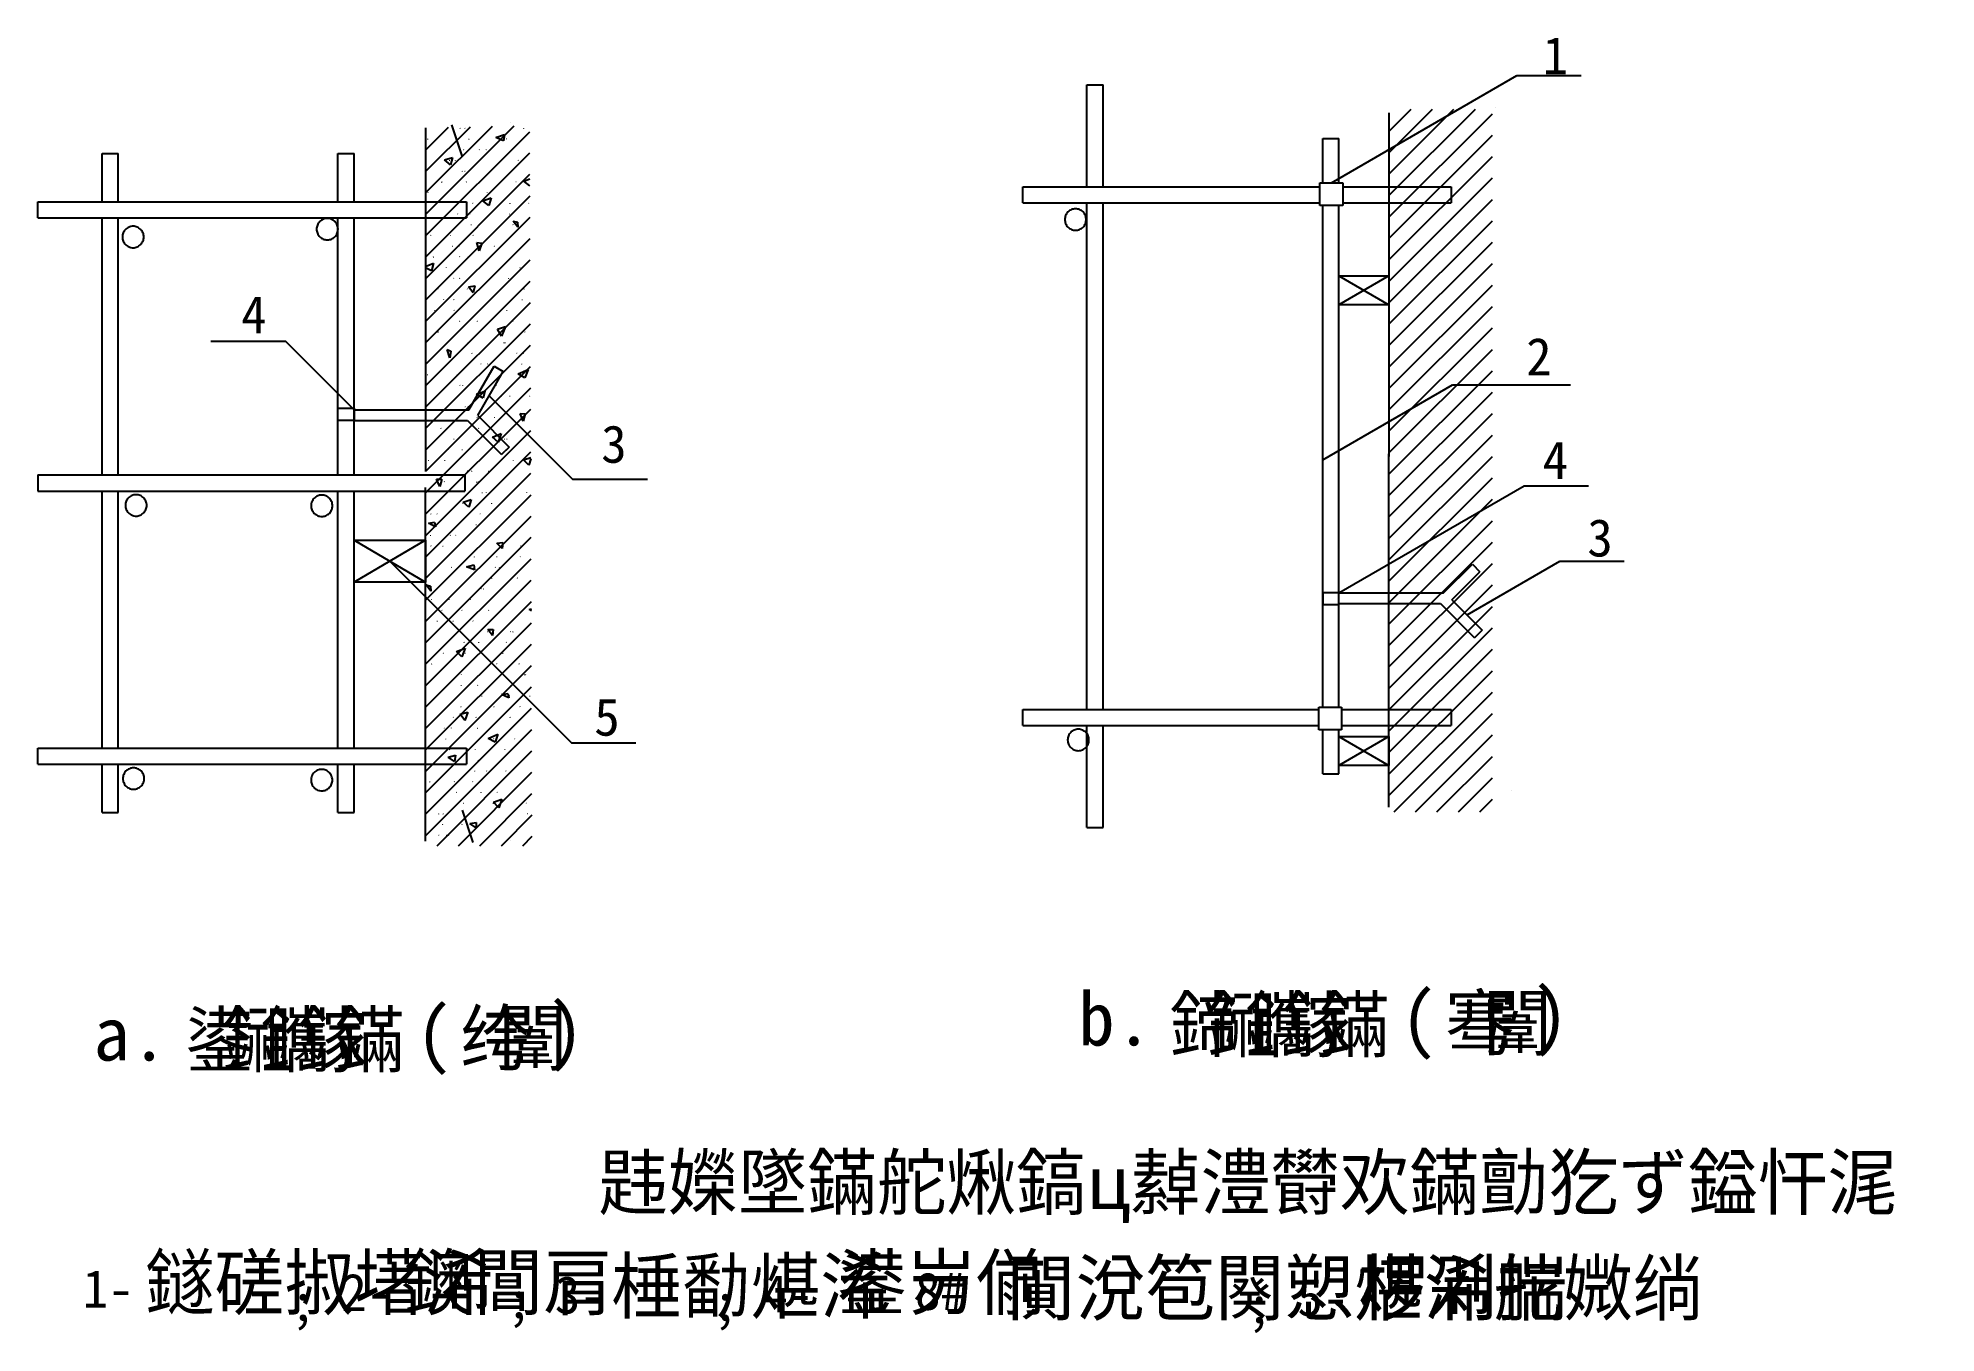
# Model space of a CAD drawing. Header units: metres. Extents: x 143 to 321, y 5 to 126.
import ezdxf

# ---------------------------------------------------------------- set-up
doc = ezdxf.new("R2010")
doc.units = ezdxf.units.M
for name, color, linetype in [('涓鏂', 2, 'Continuous'), ('濉鍏呭浘妗', 7, 'Continuous'), ('灏哄哥嚎鍙婃暟瀛', 94, 'Continuous'), ('鍓栧垏绱㈠紩缁嗙嚎', 253, 'Continuous'), ('鍥炬嗗栨哶_缁嗙嚎', 253, 'Continuous'), ('鎶樻柇绾', 253, 'Continuous')]:
    doc.layers.add(name, color=color, linetype=linetype)

msp = doc.modelspace()

# ---------------------------------------------------------------- linework, layer by layer
for p, q in [((264.1, 112.33), (281.42, 122.33)), ((281.42, 122.33), (287.42, 122.33)), ((166.52, 97.5), (159.52, 97.5)), ((172.88, 91.14), (166.52, 97.5)), ((185.49, 92.43), (193.27, 84.65)), ((263.29, 86.46), (275.42, 93.46)), ((275.42, 93.46), (286.42, 93.46)), ((193.27, 84.65), (200.27, 84.65)), ((264.79, 74.05), (282.11, 84.05)), ((282.11, 84.05), (288.11, 84.05)), ((172.88, 78.97), (179.56, 78.97)), ((172.88, 75.04), (172.88, 78.97)), ((179.56, 78.97), (172.88, 75.04)), ((172.88, 78.97), (179.56, 75.04)), ((179.56, 78.97), (179.56, 75.04)), ((176.22, 77.01), (193.19, 60.03)), ((276.77, 71.99), (285.43, 76.99)), ((285.43, 76.99), (291.43, 76.99)), ((179.56, 75.04), (172.88, 75.04)), ((193.19, 60.03), (199.19, 60.03))]:
    msp.add_line(p, q)
for points in [[(263.04, 112.33), (265.16, 112.33)], [(263.04, 110.21), (263.04, 112.33)], [(265.16, 112.33), (265.16, 110.21)], [(275.29, 111.96), (275.29, 110.46)], [(183.38, 110.55), (183.38, 109.05)], [(265.16, 110.21), (263.04, 110.21)], [(264.79, 103.63), (269.47, 103.63)], [(264.79, 100.93), (264.79, 103.63)], [(269.47, 103.63), (264.79, 100.93)], [(264.79, 103.63), (269.47, 100.93)], [(269.47, 103.63), (269.47, 100.93)], [(269.47, 100.93), (264.79, 100.93)], [(183.59, 91.14), (185.95, 95.22)], [(184.43, 90.59), (186.81, 94.72)], [(185.95, 95.22), (186.81, 94.72)], [(171.38, 91.3), (172.88, 91.3)], [(171.38, 90.14), (171.38, 91.3)], [(172.88, 91.3), (172.88, 90.14)], [(172.88, 91.14), (181.88, 91.14)], [(181.88, 91.14), (183.59, 91.14)], [(184.43, 90.59), (187.35, 87.66)], [(172.88, 90.14), (171.38, 90.14)], [(172.88, 90.14), (181.88, 90.14)], [(181.88, 90.14), (183.46, 90.14)], [(183.46, 90.14), (186.65, 86.96)], [(187.35, 87.66), (186.65, 86.96)], [(183.23, 85.05), (183.23, 83.55)], [(274.58, 74.05), (277.27, 76.73)], [(277.27, 76.73), (277.97, 76.02)], [(275.35, 73.4), (277.97, 76.02)], [(264.79, 74.05), (263.29, 74.05)], [(263.29, 74.05), (263.29, 72.95)], [(263.29, 72.95), (264.79, 72.95)], [(264.79, 74.05), (274.58, 74.05)], [(264.79, 72.95), (264.79, 74.05)], [(264.79, 73.05), (274.29, 73.05)], [(274.29, 73.05), (277.47, 69.86)], [(275.35, 73.4), (278.18, 70.57)], [(278.18, 70.57), (277.47, 69.86)], [(262.94, 63.38), (265.06, 63.38)], [(262.94, 61.26), (262.94, 63.38)], [(265.06, 63.38), (265.06, 61.26)], [(275.29, 63.15), (275.29, 61.65)], [(265.06, 61.26), (262.94, 61.26)], [(264.79, 60.63), (269.47, 60.63)], [(264.79, 57.93), (264.79, 60.63)], [(269.47, 60.63), (264.79, 57.93)], [(264.79, 60.63), (269.47, 57.93)], [(269.47, 60.63), (269.47, 57.93)], [(183.38, 59.55), (183.38, 58.05)], [(269.47, 57.93), (264.79, 57.93)]]:
    msp.add_lwpolyline(points)
at = {"layer": '濉鍏呭浘妗'}
for p, q in [((271.51, 119.16), (269.51, 117.16)), ((273.51, 119.16), (269.51, 115.16)), ((275.51, 119.16), (269.51, 113.16)), ((277.51, 119.16), (269.51, 111.16)), ((269.51, 109.16), (279.14, 118.78)), ((187.81, 117.62), (179.62, 109.44)), ((185.76, 117.58), (179.62, 111.44)), ((183.71, 117.53), (179.62, 113.44)), ((181.67, 117.48), (179.62, 115.44)), ((179.62, 107.44), (189.29, 117.1)), ((186.13, 116.55), (186.92, 116.83)), ((186.83, 116.24), (186.13, 116.55)), ((186.92, 116.83), (186.83, 116.24)), ((269.51, 107.16), (279.14, 116.78)), ((179.62, 105.44), (189.29, 115.11)), ((181.34, 114.46), (182.08, 114.7)), ((181.9, 114.02), (181.34, 114.46)), ((182.08, 114.7), (181.9, 114.02)), ((269.51, 105.16), (279.14, 114.78)), ((179.62, 103.44), (189.3, 113.12)), ((188.73, 112.48), (189.3, 112.7)), ((189.3, 112.04), (188.73, 112.48)), ((189.3, 112.06), (189.3, 112.04)), ((269.51, 103.16), (279.14, 112.78)), ((179.62, 101.44), (189.31, 111.12)), ((184.91, 110.65), (185.67, 110.91)), ((185.47, 110.22), (184.91, 110.65)), ((185.67, 110.91), (185.47, 110.22)), ((269.51, 101.16), (279.14, 110.78)), ((179.62, 99.44), (189.31, 109.13)), ((188.17, 108.19), (187.73, 108.75)), ((187.73, 108.75), (188.14, 108.66)), ((188.14, 108.66), (188.17, 108.19)), ((269.51, 99.16), (279.14, 108.78)), ((179.62, 97.44), (189.32, 107.14)), ((184.57, 105.97), (184.34, 106.74)), ((184.34, 106.74), (184.8, 106.7)), ((184.8, 106.7), (184.57, 105.97)), ((269.51, 97.16), (279.14, 106.78)), ((179.62, 95.44), (189.33, 105.14)), ((179.62, 104.54), (180.3, 104.81)), ((180.3, 104.81), (180.1, 104.12)), ((269.51, 95.16), (279.14, 104.78)), ((180.1, 104.12), (179.62, 104.37)), ((179.62, 93.44), (189.33, 103.15)), ((269.51, 93.16), (279.14, 102.78)), ((179.62, 91.44), (189.34, 101.15)), ((183.56, 102.63), (184.16, 102.72)), ((183.99, 102.06), (183.56, 102.63)), ((184.16, 102.72), (183.99, 102.06)), ((269.51, 91.16), (279.14, 100.78)), ((179.62, 89.44), (189.35, 99.16)), ((186.28, 98.66), (187.02, 98.91)), ((186.64, 98.02), (186.28, 98.66)), ((187.02, 98.91), (186.64, 98.02)), ((269.51, 89.16), (279.14, 98.78)), ((179.62, 87.44), (189.35, 97.17)), ((181.81, 96), (181.56, 96.76)), ((181.56, 96.76), (181.93, 96.62)), ((181.93, 96.62), (181.81, 96)), ((269.51, 87.16), (279.14, 96.78)), ((179.62, 85.44), (189.36, 95.17)), ((188.2, 94.48), (189.12, 94.9)), ((188.82, 94.11), (188.2, 94.48)), ((189.12, 94.9), (188.82, 94.11)), ((269.51, 85.16), (279.14, 94.78)), ((179.62, 83.44), (189.37, 93.18)), ((184.32, 92.6), (185.08, 92.86)), ((184.93, 92.21), (184.32, 92.6)), ((185.08, 92.86), (184.93, 92.21)), ((269.51, 83.16), (279.14, 92.78)), ((179.62, 81.44), (189.37, 91.19)), ((188.66, 90.06), (188.39, 90.79)), ((188.39, 90.79), (188.86, 90.76)), ((188.86, 90.76), (188.66, 90.06)), ((269.51, 81.16), (279.14, 90.78)), ((179.62, 79.44), (189.38, 89.19)), ((185.8, 88.59), (186.62, 88.92)), ((186.32, 88.11), (185.8, 88.59)), ((186.62, 88.92), (186.32, 88.11)), ((269.51, 79.16), (279.14, 88.78)), ((179.62, 77.44), (189.39, 87.2)), ((179.62, 75.44), (189.39, 85.21)), ((188.7, 86.48), (189.39, 86.69)), ((189.21, 85.98), (188.7, 86.48)), ((189.39, 86.55), (189.21, 85.98)), ((269.51, 77.16), (279.14, 86.78)), ((180.89, 83.96), (180.58, 84.65)), ((180.58, 84.65), (181.07, 84.65)), ((181.07, 84.65), (180.89, 83.96)), ((269.51, 75.16), (279.14, 84.78)), ((179.62, 73.44), (189.4, 83.21)), ((183.08, 82.52), (183.81, 82.75)), ((183.61, 82.05), (183.08, 82.52)), ((183.81, 82.75), (183.61, 82.05)), ((269.51, 73.16), (279.14, 82.78)), ((179.62, 71.44), (189.41, 81.22)), ((179.82, 80.56), (180.4, 80.64)), ((180.49, 80.22), (179.82, 80.56)), ((180.4, 80.64), (180.49, 80.22)), ((269.51, 71.16), (279.14, 80.78)), ((179.62, 69.44), (189.41, 79.23)), ((186.2, 78.67), (186.77, 78.75)), ((186.72, 78.2), (186.2, 78.67)), ((186.77, 78.75), (186.72, 78.2)), ((269.51, 69.16), (279.14, 78.78)), ((179.62, 67.44), (189.42, 77.23)), ((183.39, 76.49), (184.05, 76.65)), ((184.11, 76.2), (183.39, 76.49)), ((184.05, 76.65), (184.11, 76.2)), ((269.51, 67.16), (279.14, 76.78)), ((179.62, 65.44), (189.42, 75.24)), ((180.05, 74.21), (179.62, 74.79)), ((179.62, 74.79), (180.01, 74.67)), ((180.01, 74.67), (180.05, 74.21)), ((269.51, 65.16), (279.14, 74.78)), ((179.62, 63.44), (189.43, 73.25)), ((269.51, 63.16), (279.14, 72.78)), ((179.62, 61.44), (189.44, 71.25)), ((189.23, 72.48), (189.43, 72.54)), ((189.43, 72.36), (189.23, 72.48)), ((179.62, 59.44), (189.44, 69.26)), ((185.81, 70.05), (185.36, 70.61)), ((185.36, 70.61), (185.86, 70.61)), ((185.86, 70.61), (185.81, 70.05)), ((269.51, 61.16), (279.14, 70.78)), ((182.45, 68.58), (183.25, 68.88)), ((182.95, 68.08), (182.45, 68.58)), ((183.25, 68.88), (182.95, 68.08)), ((269.51, 59.16), (279.14, 68.78)), ((179.62, 57.44), (189.45, 67.27)), ((269.51, 57.16), (279.14, 66.78)), ((179.62, 55.44), (189.46, 65.27)), ((186.66, 64.57), (187.23, 64.65)), ((187.33, 64.25), (186.66, 64.57)), ((187.23, 64.65), (187.33, 64.25)), ((269.51, 55.16), (279.14, 64.78)), ((179.62, 53.44), (189.46, 63.28)), ((182.79, 62.71), (183.49, 62.9)), ((183.21, 62.12), (182.79, 62.71)), ((183.49, 62.9), (183.21, 62.12)), ((269.96, 53.6), (279.14, 62.78)), ((179.62, 51.44), (189.47, 61.29)), ((185.41, 60.46), (186.31, 60.85)), ((186.06, 60.1), (185.41, 60.46)), ((186.31, 60.85), (186.06, 60.1)), ((271.96, 53.6), (279.14, 60.78)), ((180.63, 50.44), (189.48, 59.29)), ((181.67, 58.71), (182.34, 58.88)), ((182.25, 58.29), (181.67, 58.71)), ((182.34, 58.88), (182.25, 58.29)), ((273.96, 53.6), (279.14, 58.78)), ((182.63, 50.44), (189.48, 57.3)), ((275.96, 53.6), (279.14, 56.78)), ((184.63, 50.44), (189.49, 55.3)), ((185.91, 54.51), (186.69, 54.79)), ((186.39, 53.99), (185.91, 54.51)), ((186.69, 54.79), (186.39, 53.99)), ((186.63, 50.44), (189.5, 53.31)), ((277.96, 53.6), (279.14, 54.78)), ((183.69, 52.53), (184.27, 52.61)), ((184.28, 52.12), (183.69, 52.53)), ((184.27, 52.61), (184.28, 52.12)), ((188.63, 50.44), (189.5, 51.32))]:
    msp.add_line(p, q, dxfattribs=at)
for points in [[(182.8, 117.47), (182.84, 117.41), (182.72, 117.41), (182.76, 117.36)], [(183.25, 117.47), (183.29, 117.4), (183.17, 117.42), (183.2, 117.36)], [(188.76, 117.46), (188.78, 117.37), (188.66, 117.43), (188.68, 117.35)], [(179.8, 116.45), (179.81, 116.36), (179.7, 116.44), (179.71, 116.35)], [(183.15, 115.46), (183.17, 115.39), (183.05, 115.43), (183.08, 115.35)], [(183.64, 116.45), (183.66, 116.37), (183.55, 116.44), (183.56, 116.35)], [(184.57, 115.48), (184.63, 115.44), (184.51, 115.4), (184.57, 115.36)], [(185.2, 115.49), (185.26, 115.45), (185.15, 115.4), (185.21, 115.36)], [(187.1, 116.49), (187.17, 116.46), (187.06, 116.4), (187.13, 116.37)], [(181.85, 114.45), (181.85, 114.35), (181.75, 114.44), (181.75, 114.35)], [(182.36, 114.46), (182.39, 114.39), (182.27, 114.42), (182.3, 114.35)], [(183.02, 113.46), (183.05, 113.39), (182.93, 113.43), (182.95, 113.35)], [(183.26, 113.46), (183.28, 113.38), (183.16, 113.43), (183.18, 113.35)], [(185.59, 113.48), (185.64, 113.43), (185.53, 113.41), (185.58, 113.36)], [(188.2, 114.48), (188.26, 114.43), (188.14, 114.41), (188.19, 114.36)], [(181.11, 112.45), (181.11, 112.35), (181.01, 112.44), (181.01, 112.35)], [(183.4, 112.46), (183.42, 112.38), (183.3, 112.43), (183.33, 112.35)], [(188, 112.48), (188.05, 112.44), (187.94, 112.4), (188, 112.36)], [(179.8, 111.47), (179.84, 111.41), (179.71, 111.42), (179.75, 111.36)], [(181.62, 111.48), (181.66, 111.42), (181.54, 111.41), (181.59, 111.36)], [(183.96, 110.49), (184.02, 110.45), (183.91, 110.4), (183.97, 110.36)], [(185.31, 111.48), (185.36, 111.43), (185.24, 111.41), (185.29, 111.36)], [(187.48, 110.45), (187.49, 110.35), (187.38, 110.44), (187.39, 110.35)], [(189.19, 110.48), (189.24, 110.44), (189.13, 110.4), (189.19, 110.36)], [(182.56, 109.48), (182.62, 109.44), (182.5, 109.4), (182.56, 109.36)], [(182.65, 108.47), (182.69, 108.42), (182.56, 108.41), (182.61, 108.36)], [(183.7, 109.49), (183.76, 109.45), (183.65, 109.4), (183.71, 109.36)], [(183.87, 108.45), (183.87, 108.35), (183.77, 108.44), (183.77, 108.35)], [(187.41, 109.48), (187.46, 109.44), (187.34, 109.4), (187.4, 109.36)], [(187.73, 108.47), (187.78, 108.42), (187.65, 108.41), (187.7, 108.36)], [(180.04, 107.49), (180.11, 107.45), (180, 107.4), (180.06, 107.37)], [(181.9, 107.48), (181.95, 107.43), (181.83, 107.41), (181.88, 107.36)], [(182.1, 106.46), (182.13, 106.39), (182.01, 106.43), (182.03, 106.35)], [(182.7, 106.49), (182.76, 106.46), (182.65, 106.4), (182.72, 106.37)], [(184.01, 107.48), (184.06, 107.43), (183.94, 107.41), (183.98, 107.36)], [(186, 106.47), (186.04, 106.4), (185.91, 106.42), (185.95, 106.35)], [(180.33, 105.45), (180.34, 105.35), (180.23, 105.44), (180.24, 105.35)], [(182.73, 105.49), (182.79, 105.45), (182.68, 105.4), (182.74, 105.36)], [(183.55, 105.45), (183.55, 105.35), (183.45, 105.44), (183.45, 105.35)], [(180.2, 104.49), (180.26, 104.45), (180.15, 104.4), (180.21, 104.36)], [(181.5, 104.47), (181.54, 104.42), (181.42, 104.41), (181.46, 104.36)], [(182.21, 103.47), (182.25, 103.42), (182.13, 103.41), (182.17, 103.36)], [(182.76, 103.46), (182.79, 103.39), (182.67, 103.43), (182.7, 103.35)], [(187.35, 103.46), (187.37, 103.38), (187.25, 103.43), (187.27, 103.35)], [(188.41, 104.45), (188.43, 104.36), (188.32, 104.44), (188.33, 104.35)], [(180.74, 102.48), (180.79, 102.43), (180.67, 102.41), (180.72, 102.36)], [(181.25, 101.48), (181.31, 101.44), (181.19, 101.4), (181.25, 101.36)], [(182.2, 101.49), (182.26, 101.45), (182.14, 101.4), (182.2, 101.36)], [(183.45, 102.49), (183.51, 102.45), (183.4, 102.4), (183.46, 102.36)], [(188.62, 101.46), (188.64, 101.38), (188.52, 101.43), (188.55, 101.35)], [(188.79, 102.46), (188.82, 102.39), (188.7, 102.43), (188.72, 102.35)], [(180.42, 100.47), (180.47, 100.41), (180.34, 100.41), (180.39, 100.36)], [(182.22, 100.49), (182.28, 100.45), (182.16, 100.4), (182.22, 100.36)], [(182.77, 99.46), (182.79, 99.38), (182.67, 99.43), (182.69, 99.35)], [(184.43, 99.45), (184.44, 99.35), (184.33, 99.44), (184.34, 99.35)], [(187.17, 100.46), (187.19, 100.38), (187.08, 100.43), (187.1, 100.35)], [(187.76, 99.45), (187.76, 99.35), (187.66, 99.44), (187.66, 99.35)], [(180.75, 98.47), (180.78, 98.4), (180.66, 98.42), (180.7, 98.36)], [(180.77, 98.45), (180.77, 98.35), (180.67, 98.44), (180.67, 98.34)], [(183.55, 97.46), (183.58, 97.39), (183.46, 97.43), (183.48, 97.35)], [(186.92, 97.45), (186.93, 97.35), (186.82, 97.44), (186.83, 97.35)], [(187.03, 97.45), (187.03, 97.35), (186.93, 97.44), (186.93, 97.35)], [(188.87, 98.45), (188.87, 98.36), (188.77, 98.44), (188.77, 98.35)], [(183.92, 96.46), (183.95, 96.4), (183.83, 96.42), (183.86, 96.35)], [(188.09, 96.48), (188.14, 96.43), (188.02, 96.41), (188.07, 96.36)], [(188.74, 96.47), (188.77, 96.4), (188.65, 96.42), (188.68, 96.35)], [(179.79, 94.45), (179.8, 94.36), (179.69, 94.44), (179.7, 94.35)], [(182.55, 94.45), (182.57, 94.37), (182.46, 94.44), (182.47, 94.35)], [(184.74, 95.47), (184.78, 95.41), (184.66, 95.42), (184.7, 95.36)], [(185.38, 95.47), (185.41, 95.4), (185.29, 95.42), (185.32, 95.36)], [(185.54, 94.46), (185.56, 94.39), (185.44, 94.43), (185.47, 94.35)], [(188.57, 95.46), (188.6, 95.38), (188.48, 95.43), (188.5, 95.35)], [(182.79, 93.47), (182.83, 93.42), (182.71, 93.41), (182.75, 93.36)], [(183.06, 93.47), (183.1, 93.4), (182.97, 93.42), (183.01, 93.36)], [(186.16, 93.48), (186.21, 93.42), (186.09, 93.41), (186.13, 93.36)], [(186.7, 92.45), (186.7, 92.35), (186.6, 92.44), (186.6, 92.35)], [(187.47, 92.45), (187.48, 92.36), (187.37, 92.44), (187.38, 92.35)], [(189.31, 92.46), (189.34, 92.39), (189.22, 92.43), (189.25, 92.35)], [(183.28, 91.48), (183.32, 91.42), (183.2, 91.41), (183.24, 91.36)], [(183.53, 91.48), (183.57, 91.43), (183.45, 91.41), (183.5, 91.36)], [(183.61, 91.47), (183.65, 91.42), (183.52, 91.41), (183.57, 91.36)], [(184.4, 90.46), (184.43, 90.4), (184.31, 90.42), (184.34, 90.35)], [(184.63, 90.49), (184.69, 90.45), (184.58, 90.4), (184.64, 90.36)], [(185.98, 90.48), (186.04, 90.44), (185.92, 90.4), (185.98, 90.36)], [(181.03, 89.46), (181.05, 89.38), (180.93, 89.43), (180.96, 89.35)], [(184.17, 89.47), (184.2, 89.4), (184.08, 89.42), (184.11, 89.36)], [(184.54, 89.46), (184.57, 89.39), (184.45, 89.42), (184.48, 89.35)], [(181.7, 87.47), (181.73, 87.4), (181.61, 87.42), (181.65, 87.36)], [(182.24, 88.46), (182.27, 88.39), (182.15, 88.42), (182.18, 88.35)], [(183.02, 87.44), (183.02, 87.35), (182.92, 87.44), (182.92, 87.34)], [(186.97, 88.45), (186.98, 88.37), (186.87, 88.43), (186.88, 88.35)], [(187.05, 87.48), (187.11, 87.44), (186.99, 87.4), (187.05, 87.36)], [(187.19, 88.46), (187.22, 88.38), (187.1, 88.43), (187.12, 88.35)], [(179.87, 86.46), (179.89, 86.38), (179.77, 86.43), (179.79, 86.35)], [(181.39, 86.45), (181.4, 86.36), (181.29, 86.44), (181.31, 86.35)], [(183.44, 85.49), (183.51, 85.46), (183.4, 85.4), (183.47, 85.37)], [(183.9, 85.45), (183.92, 85.37), (183.8, 85.44), (183.82, 85.35)], [(185.46, 85.46), (185.5, 85.39), (185.37, 85.42), (185.4, 85.35)], [(187.75, 86.47), (187.8, 86.42), (187.67, 86.41), (187.72, 86.36)], [(181.3, 84.49), (181.36, 84.45), (181.24, 84.4), (181.3, 84.36)], [(184.38, 84.44), (184.38, 84.34), (184.28, 84.44), (184.28, 84.34)], [(184.52, 84.45), (184.53, 84.35), (184.42, 84.44), (184.43, 84.35)], [(184.89, 83.44), (184.89, 83.34), (184.79, 83.44), (184.79, 83.34)], [(185.24, 83.47), (185.28, 83.42), (185.16, 83.41), (185.2, 83.36)], [(189.03, 83.47), (189.06, 83.41), (188.94, 83.42), (188.98, 83.36)], [(183.04, 82.48), (183.09, 82.42), (182.96, 82.41), (183.01, 82.36)], [(183.73, 82.45), (183.74, 82.36), (183.63, 82.44), (183.64, 82.35)], [(185.77, 82.45), (185.78, 82.35), (185.67, 82.44), (185.68, 82.35)], [(180.08, 80.45), (180.09, 80.36), (179.98, 80.44), (179.99, 80.35)], [(180.08, 81.46), (180.11, 81.39), (179.99, 81.43), (180.02, 81.35)], [(180.31, 80.45), (180.33, 80.37), (180.21, 80.43), (180.23, 80.35)], [(180.65, 81.47), (180.69, 81.42), (180.57, 81.41), (180.61, 81.36)], [(184.32, 80.45), (184.33, 80.35), (184.22, 80.44), (184.23, 80.35)], [(184.65, 81.48), (184.7, 81.44), (184.58, 81.41), (184.64, 81.36)], [(180.07, 79.45), (180.07, 79.35), (179.97, 79.44), (179.97, 79.35)], [(180.06, 78.49), (180.12, 78.45), (180.01, 78.4), (180.07, 78.36)], [(181.21, 78.45), (181.23, 78.37), (181.11, 78.43), (181.13, 78.35)], [(181.87, 79.48), (181.93, 79.43), (181.81, 79.41), (181.86, 79.36)], [(182.39, 79.48), (182.44, 79.43), (182.32, 79.41), (182.37, 79.36)], [(188.45, 78.48), (188.5, 78.44), (188.39, 78.4), (188.44, 78.36)], [(181.97, 76.49), (182.03, 76.46), (181.92, 76.4), (181.99, 76.37)], [(184.14, 77.45), (184.16, 77.37), (184.04, 77.43), (184.06, 77.35)], [(186.06, 76.49), (186.12, 76.45), (186.01, 76.4), (186.07, 76.36)], [(186.24, 77.46), (186.26, 77.38), (186.14, 77.43), (186.17, 77.35)], [(186.47, 76.47), (186.51, 76.41), (186.39, 76.42), (186.43, 76.36)], [(188.41, 77.47), (188.45, 77.41), (188.33, 77.42), (188.37, 77.36)], [(184.64, 74.45), (184.64, 74.35), (184.54, 74.44), (184.54, 74.34)], [(184.76, 74.48), (184.82, 74.44), (184.7, 74.41), (184.75, 74.36)], [(185, 74.46), (185.02, 74.38), (184.91, 74.43), (184.93, 74.35)], [(185.69, 75.46), (185.72, 75.39), (185.6, 75.43), (185.63, 75.35)], [(185.76, 75.46), (185.79, 75.38), (185.67, 75.43), (185.69, 75.35)], [(188.11, 75.49), (188.17, 75.45), (188.06, 75.4), (188.13, 75.37)], [(180.13, 73.47), (180.17, 73.41), (180.05, 73.42), (180.09, 73.36)], [(181.76, 73.49), (181.82, 73.45), (181.71, 73.4), (181.77, 73.36)], [(183.76, 73.48), (183.81, 73.43), (183.69, 73.41), (183.74, 73.36)], [(180.69, 71.46), (180.71, 71.38), (180.59, 71.43), (180.61, 71.35)], [(181.11, 72.47), (181.15, 72.41), (181.03, 72.41), (181.07, 72.36)], [(182.19, 71.44), (182.19, 71.35), (182.09, 71.44), (182.09, 71.34)], [(182.96, 72.48), (183.01, 72.44), (182.89, 72.4), (182.95, 72.36)], [(183.99, 71.48), (184.05, 71.43), (183.93, 71.41), (183.98, 71.36)], [(185.46, 72.48), (185.51, 72.42), (185.38, 72.41), (185.43, 72.36)], [(183.16, 69.48), (183.21, 69.43), (183.09, 69.41), (183.14, 69.36)], [(184.56, 69.45), (184.57, 69.36), (184.46, 69.44), (184.47, 69.35)], [(185.35, 70.48), (185.4, 70.42), (185.28, 70.41), (185.32, 70.36)], [(187.11, 69.48), (187.16, 69.43), (187.04, 69.41), (187.09, 69.36)], [(187.47, 70.49), (187.53, 70.45), (187.42, 70.4), (187.48, 70.36)], [(187.76, 70.45), (187.77, 70.36), (187.66, 70.44), (187.67, 70.35)], [(180.15, 67.46), (180.18, 67.39), (180.05, 67.43), (180.08, 67.35)], [(181.24, 68.47), (181.28, 68.4), (181.15, 68.42), (181.19, 68.35)], [(183.29, 68.47), (183.32, 68.4), (183.2, 68.42), (183.24, 68.35)], [(186.2, 67.49), (186.26, 67.45), (186.15, 67.4), (186.21, 67.36)], [(186.82, 68.45), (186.82, 68.35), (186.72, 68.44), (186.72, 68.35)], [(188.32, 67.47), (188.35, 67.4), (188.23, 67.42), (188.26, 67.35)], [(182.9, 66.48), (182.95, 66.44), (182.84, 66.4), (182.89, 66.36)], [(188.84, 66.44), (188.84, 66.35), (188.74, 66.44), (188.74, 66.34)], [(188.94, 66.45), (188.96, 66.37), (188.84, 66.43), (188.86, 66.35)], [(182.93, 65.45), (182.93, 65.35), (182.83, 65.44), (182.83, 65.35)], [(184.44, 65.48), (184.48, 65.43), (184.36, 65.41), (184.41, 65.36)], [(184.85, 64.45), (184.87, 64.37), (184.76, 64.43), (184.77, 64.35)], [(187.4, 64.49), (187.46, 64.45), (187.35, 64.4), (187.41, 64.36)], [(187.58, 65.45), (187.59, 65.35), (187.48, 65.44), (187.49, 65.35)], [(189.34, 64.45), (189.35, 64.37), (189.24, 64.43), (189.26, 64.35)], [(182.13, 62.49), (182.19, 62.45), (182.08, 62.4), (182.14, 62.36)], [(182.9, 63.46), (182.92, 63.38), (182.8, 63.43), (182.82, 63.35)], [(184.27, 62.48), (184.33, 62.44), (184.21, 62.4), (184.27, 62.36)], [(185.97, 63.46), (186, 63.39), (185.88, 63.43), (185.9, 63.35)], [(187.46, 62.48), (187.51, 62.43), (187.39, 62.41), (187.44, 62.36)], [(188.38, 63.48), (188.44, 63.44), (188.32, 63.41), (188.37, 63.36)], [(181.31, 61.48), (181.36, 61.44), (181.24, 61.41), (181.29, 61.36)], [(181.5, 60.45), (181.51, 60.37), (181.4, 60.43), (181.41, 60.35)], [(181.94, 61.49), (182, 61.46), (181.89, 61.4), (181.96, 61.37)], [(184.44, 61.46), (184.47, 61.39), (184.34, 61.43), (184.37, 61.35)], [(185.93, 60.48), (185.97, 60.42), (185.85, 60.41), (185.9, 60.36)], [(187.9, 60.47), (187.94, 60.42), (187.82, 60.41), (187.86, 60.36)], [(181.83, 59.46), (181.86, 59.39), (181.74, 59.43), (181.76, 59.35)], [(182.35, 58.49), (182.42, 58.46), (182.31, 58.4), (182.38, 58.37)], [(184.22, 59.46), (184.25, 59.39), (184.13, 59.43), (184.16, 59.35)], [(186.96, 59.49), (187.02, 59.45), (186.91, 59.4), (186.97, 59.36)], [(184.19, 57.46), (184.22, 57.39), (184.1, 57.43), (184.13, 57.35)], [(184.5, 58.46), (184.53, 58.4), (184.41, 58.42), (184.44, 58.35)], [(184.6, 58.46), (184.63, 58.4), (184.51, 58.42), (184.54, 58.35)], [(185.27, 57.48), (185.32, 57.42), (185.2, 57.41), (185.24, 57.36)], [(187.07, 57.48), (187.11, 57.42), (186.99, 57.41), (187.04, 57.36)], [(180, 56.44), (180.01, 56.35), (179.9, 56.44), (179.91, 56.34)], [(182.26, 56.47), (182.3, 56.41), (182.18, 56.41), (182.22, 56.36)], [(182.44, 55.49), (182.5, 55.45), (182.39, 55.4), (182.45, 55.36)], [(183.96, 56.49), (184.02, 56.45), (183.91, 56.4), (183.97, 56.36)], [(184.77, 55.46), (184.79, 55.37), (184.67, 55.43), (184.69, 55.35)], [(186.23, 55.49), (186.29, 55.45), (186.18, 55.4), (186.24, 55.36)], [(180.82, 53.46), (180.85, 53.39), (180.73, 53.42), (180.76, 53.35)], [(181.23, 53.46), (181.26, 53.39), (181.14, 53.43), (181.17, 53.35)], [(183.13, 54.46), (183.16, 54.39), (183.03, 54.43), (183.06, 54.35)], [(185.92, 54.45), (185.92, 54.35), (185.82, 54.44), (185.82, 54.35)], [(188.97, 54.48), (189.02, 54.43), (188.9, 54.41), (188.95, 54.36)], [(189.06, 53.49), (189.12, 53.45), (189.01, 53.4), (189.07, 53.36)], [(180.81, 51.48), (180.86, 51.44), (180.74, 51.41), (180.8, 51.36)], [(181.16, 52.47), (181.21, 52.42), (181.08, 52.41), (181.13, 52.36)], [(181.5, 51.49), (181.56, 51.46), (181.45, 51.4), (181.52, 51.37)], [(181.74, 51.46), (181.77, 51.38), (181.65, 51.43), (181.67, 51.35)], [(182.62, 52.48), (182.68, 52.44), (182.56, 52.4), (182.62, 52.36)], [(182.94, 52.49), (183.01, 52.45), (182.9, 52.4), (182.96, 52.36)]]:
    msp.add_solid(points, dxfattribs=at)
at = {"layer": '鍓栧垏绱㈠紩缁嗙嚎'}
for p, q in [((279.39, 119.33), (279.39, 119.33)), ((187.48, 117.92), (187.48, 117.92)), ((280.93, 55.62), (280.93, 55.62)), ((187.48, 50.92), (187.48, 50.92))]:
    msp.add_line(p, q, dxfattribs=at)
at = {"layer": '鍥炬嗗栨哶_缁嗙嚎'}
for points in [[(241.29, 121.46), (242.79, 121.46)], [(241.29, 111.96), (241.29, 121.46)], [(242.79, 111.96), (242.79, 121.46)], [(269.47, 118.87), (269.47, 86.78)], [(179.56, 117.46), (179.56, 85.37)], [(263.29, 116.46), (264.79, 116.46)], [(263.29, 112.33), (263.29, 116.46)], [(264.79, 112.33), (264.79, 116.46)], [(149.38, 115.05), (150.88, 115.05)], [(149.38, 110.55), (149.38, 115.05)], [(150.88, 110.55), (150.88, 115.05)], [(171.38, 115.05), (172.88, 115.05)], [(171.38, 110.55), (171.38, 115.05)], [(172.88, 110.55), (172.88, 115.05)], [(235.29, 110.46), (235.29, 111.96)], [(235.29, 111.96), (263.04, 111.96)], [(265.16, 111.96), (275.29, 111.96)], [(143.38, 110.55), (183.38, 110.55)], [(143.38, 109.05), (143.38, 110.55)], [(235.29, 110.46), (263.04, 110.46)], [(241.22, 108.9), (241.22, 109), (241.2, 109.09), (241.18, 109.19), (241.15, 109.28), (241.1, 109.37), (241.05, 109.45), (240.99, 109.53), (240.93, 109.61), (240.86, 109.67), (240.78, 109.73), (240.69, 109.78), (240.6, 109.82), (240.51, 109.86), (240.42, 109.88), (240.32, 109.89), (240.22, 109.9), (240.12, 109.89), (240.03, 109.88), (239.93, 109.86), (239.84, 109.82), (239.75, 109.78), (239.67, 109.73), (239.59, 109.67), (239.51, 109.61), (239.45, 109.53), (239.39, 109.45), (239.34, 109.37), (239.3, 109.28), (239.26, 109.19), (239.24, 109.09), (239.23, 109), (239.22, 108.9), (239.23, 108.8), (239.24, 108.7), (239.26, 108.61), (239.3, 108.52), (239.34, 108.43), (239.39, 108.34), (239.45, 108.26), (239.51, 108.19), (239.59, 108.13), (239.67, 108.07), (239.75, 108.02), (239.84, 107.98), (239.93, 107.94), (240.03, 107.92), (240.12, 107.9), (240.22, 107.9), (240.32, 107.9), (240.42, 107.92), (240.51, 107.94), (240.6, 107.98), (240.69, 108.02), (240.78, 108.07), (240.86, 108.13), (240.93, 108.19), (240.99, 108.26), (241.05, 108.34), (241.1, 108.43), (241.15, 108.52), (241.18, 108.61), (241.2, 108.7), (241.22, 108.8), (241.22, 108.9)], [(241.29, 86.46), (241.29, 110.46)], [(242.79, 86.46), (242.79, 110.46)], [(263.29, 86.46), (263.29, 110.21)], [(264.79, 86.46), (264.79, 110.21)], [(265.16, 110.46), (275.29, 110.46)], [(143.38, 109.05), (183.38, 109.05)], [(149.38, 85.05), (149.38, 109.05)], [(150.88, 85.05), (150.88, 109.05)], [(153.26, 107.27), (153.25, 107.37), (153.24, 107.47), (153.22, 107.56), (153.18, 107.65), (153.14, 107.74), (153.09, 107.83), (153.03, 107.9), (152.97, 107.98), (152.89, 108.04), (152.81, 108.1), (152.73, 108.15), (152.64, 108.19), (152.55, 108.23), (152.45, 108.25), (152.36, 108.27), (152.26, 108.27), (152.16, 108.27), (152.06, 108.25), (151.97, 108.23), (151.88, 108.19), (151.79, 108.15), (151.7, 108.1), (151.62, 108.04), (151.55, 107.98), (151.49, 107.9), (151.43, 107.83), (151.38, 107.74), (151.34, 107.65), (151.3, 107.56), (151.28, 107.47), (151.26, 107.37), (151.26, 107.27), (151.26, 107.17), (151.28, 107.07), (151.3, 106.98), (151.34, 106.89), (151.38, 106.8), (151.43, 106.71), (151.49, 106.64), (151.55, 106.56), (151.62, 106.5), (151.7, 106.44), (151.79, 106.39), (151.88, 106.35), (151.97, 106.31), (152.06, 106.29), (152.16, 106.27), (152.26, 106.27), (152.36, 106.27), (152.45, 106.29), (152.55, 106.31), (152.64, 106.35), (152.73, 106.39), (152.81, 106.44), (152.89, 106.5), (152.97, 106.56), (153.03, 106.64), (153.09, 106.71), (153.14, 106.8), (153.18, 106.89), (153.22, 106.98), (153.24, 107.07), (153.25, 107.17), (153.26, 107.27)], [(171.39, 108), (171.38, 108.1), (171.37, 108.19), (171.35, 108.29), (171.31, 108.38), (171.27, 108.47), (171.22, 108.55), (171.16, 108.63), (171.1, 108.71), (171.02, 108.77), (170.94, 108.83), (170.86, 108.88), (170.77, 108.92), (170.68, 108.96), (170.58, 108.98), (170.49, 108.99), (170.39, 109), (170.29, 108.99), (170.19, 108.98), (170.1, 108.96), (170.01, 108.92), (169.92, 108.88), (169.83, 108.83), (169.75, 108.77), (169.68, 108.71), (169.62, 108.63), (169.56, 108.55), (169.51, 108.47), (169.46, 108.38), (169.43, 108.29), (169.41, 108.19), (169.39, 108.1), (169.39, 108), (169.39, 107.9), (169.41, 107.8), (169.43, 107.71), (169.46, 107.62), (169.51, 107.53), (169.56, 107.44), (169.62, 107.36), (169.68, 107.29), (169.75, 107.23), (169.83, 107.17), (169.92, 107.12), (170.01, 107.08), (170.1, 107.04), (170.19, 107.02), (170.29, 107), (170.39, 107), (170.49, 107), (170.58, 107.02), (170.68, 107.04), (170.77, 107.08), (170.86, 107.12), (170.94, 107.17), (171.02, 107.23), (171.1, 107.29), (171.16, 107.36), (171.22, 107.44), (171.27, 107.53), (171.31, 107.62), (171.35, 107.71), (171.37, 107.8), (171.38, 107.9), (171.39, 108)], [(171.38, 85.05), (171.38, 109.05)], [(172.88, 85.05), (172.88, 109.05)], [(241.29, 63.15), (241.29, 87.15)], [(242.79, 63.15), (242.79, 87.15)], [(263.29, 63.38), (263.29, 87.15)], [(264.79, 63.38), (264.79, 87.15)], [(269.47, 54.05), (269.47, 87.03)], [(143.38, 85.05), (143.38, 83.55)], [(143.38, 85.05), (183.23, 85.05)], [(143.38, 83.55), (183.23, 83.55)], [(149.38, 59.55), (149.38, 83.55)], [(150.88, 59.55), (150.88, 83.55)], [(171.38, 59.55), (171.38, 83.55)], [(172.88, 59.55), (172.88, 83.55)], [(179.56, 50.88), (179.56, 83.87)], [(153.54, 82.21), (153.53, 82.31), (153.52, 82.41), (153.49, 82.5), (153.46, 82.6), (153.42, 82.69), (153.37, 82.77), (153.31, 82.85), (153.25, 82.92), (153.17, 82.99), (153.09, 83.05), (153.01, 83.1), (152.92, 83.14), (152.83, 83.17), (152.73, 83.2), (152.64, 83.21), (152.54, 83.21), (152.44, 83.21), (152.34, 83.2), (152.25, 83.17), (152.16, 83.14), (152.07, 83.1), (151.98, 83.05), (151.9, 82.99), (151.83, 82.92), (151.77, 82.85), (151.71, 82.77), (151.66, 82.69), (151.61, 82.6), (151.58, 82.5), (151.56, 82.41), (151.54, 82.31), (151.54, 82.21), (151.54, 82.12), (151.56, 82.02), (151.58, 81.92), (151.61, 81.83), (151.66, 81.74), (151.71, 81.66), (151.77, 81.58), (151.83, 81.51), (151.9, 81.44), (151.98, 81.38), (152.07, 81.33), (152.16, 81.29), (152.25, 81.26), (152.34, 81.23), (152.44, 81.22), (152.54, 81.21), (152.64, 81.22), (152.73, 81.23), (152.83, 81.26), (152.92, 81.29), (153.01, 81.33), (153.09, 81.38), (153.17, 81.44), (153.25, 81.51), (153.31, 81.58), (153.37, 81.66), (153.42, 81.74), (153.46, 81.83), (153.49, 81.92), (153.52, 82.02), (153.53, 82.12), (153.54, 82.21)], [(170.87, 82.18), (170.86, 82.27), (170.85, 82.37), (170.83, 82.47), (170.79, 82.56), (170.75, 82.65), (170.7, 82.73), (170.64, 82.81), (170.58, 82.88), (170.5, 82.95), (170.43, 83.01), (170.34, 83.06), (170.25, 83.1), (170.16, 83.13), (170.06, 83.16), (169.97, 83.17), (169.87, 83.18), (169.77, 83.17), (169.67, 83.16), (169.58, 83.13), (169.49, 83.1), (169.4, 83.06), (169.31, 83.01), (169.24, 82.95), (169.16, 82.88), (169.1, 82.81), (169.04, 82.73), (168.99, 82.65), (168.95, 82.56), (168.91, 82.47), (168.89, 82.37), (168.87, 82.27), (168.87, 82.18), (168.87, 82.08), (168.89, 81.98), (168.91, 81.89), (168.95, 81.79), (168.99, 81.71), (169.04, 81.62), (169.1, 81.54), (169.16, 81.47), (169.24, 81.4), (169.31, 81.35), (169.4, 81.29), (169.49, 81.25), (169.58, 81.22), (169.67, 81.2), (169.77, 81.18), (169.87, 81.18), (169.97, 81.18), (170.06, 81.2), (170.16, 81.22), (170.25, 81.25), (170.34, 81.29), (170.43, 81.35), (170.5, 81.4), (170.58, 81.47), (170.64, 81.54), (170.7, 81.62), (170.75, 81.71), (170.79, 81.79), (170.83, 81.89), (170.85, 81.98), (170.86, 82.08), (170.87, 82.18)], [(235.29, 61.65), (235.29, 63.15)], [(235.29, 63.15), (262.94, 63.15)], [(265.06, 63.15), (275.29, 63.15)], [(235.29, 61.65), (262.94, 61.65)], [(241.48, 60.31), (241.48, 60.41), (241.46, 60.51), (241.44, 60.6), (241.4, 60.69), (241.36, 60.78), (241.31, 60.87), (241.25, 60.95), (241.19, 61.02), (241.12, 61.09), (241.04, 61.14), (240.95, 61.19), (240.86, 61.24), (240.77, 61.27), (240.68, 61.29), (240.58, 61.31), (240.48, 61.31), (240.38, 61.31), (240.29, 61.29), (240.19, 61.27), (240.1, 61.24), (240.01, 61.19), (239.93, 61.14), (239.85, 61.09), (239.77, 61.02), (239.71, 60.95), (239.65, 60.87), (239.6, 60.78), (239.56, 60.69), (239.52, 60.6), (239.5, 60.51), (239.49, 60.41), (239.48, 60.31), (239.49, 60.21), (239.5, 60.12), (239.52, 60.02), (239.56, 59.93), (239.6, 59.84), (239.65, 59.76), (239.71, 59.68), (239.77, 59.6), (239.85, 59.54), (239.93, 59.48), (240.01, 59.43), (240.1, 59.39), (240.19, 59.36), (240.29, 59.33), (240.38, 59.32), (240.48, 59.31), (240.58, 59.32), (240.68, 59.33), (240.77, 59.36), (240.86, 59.39), (240.95, 59.43), (241.04, 59.48), (241.12, 59.54), (241.19, 59.6), (241.25, 59.68), (241.31, 59.76), (241.36, 59.84), (241.4, 59.93), (241.44, 60.02), (241.46, 60.12), (241.48, 60.21), (241.48, 60.31)], [(241.29, 52.15), (241.29, 61.65)], [(242.79, 52.15), (242.79, 61.65)], [(263.29, 57.15), (263.29, 61.26)], [(264.79, 57.15), (264.79, 61.26)], [(265.06, 61.65), (275.29, 61.65)], [(143.38, 59.55), (183.38, 59.55)], [(143.38, 58.05), (143.38, 59.55)], [(143.38, 58.05), (183.38, 58.05)], [(149.38, 53.55), (149.38, 58.05)], [(150.88, 53.55), (150.88, 58.05)], [(153.3, 56.71), (153.3, 56.81), (153.28, 56.9), (153.26, 57), (153.22, 57.09), (153.18, 57.18), (153.13, 57.26), (153.07, 57.34), (153.01, 57.42), (152.93, 57.48), (152.86, 57.54), (152.77, 57.59), (152.68, 57.63), (152.59, 57.67), (152.49, 57.69), (152.4, 57.7), (152.3, 57.71), (152.2, 57.7), (152.1, 57.69), (152.01, 57.67), (151.92, 57.63), (151.83, 57.59), (151.74, 57.54), (151.67, 57.48), (151.59, 57.42), (151.53, 57.34), (151.47, 57.26), (151.42, 57.18), (151.38, 57.09), (151.34, 57), (151.32, 56.9), (151.3, 56.81), (151.3, 56.71), (151.3, 56.61), (151.32, 56.51), (151.34, 56.42), (151.38, 56.33), (151.42, 56.24), (151.47, 56.15), (151.53, 56.07), (151.59, 56), (151.67, 55.94), (151.74, 55.88), (151.83, 55.83), (151.92, 55.78), (152.01, 55.75), (152.1, 55.73), (152.2, 55.71), (152.3, 55.71), (152.4, 55.71), (152.49, 55.73), (152.59, 55.75), (152.68, 55.78), (152.77, 55.83), (152.86, 55.88), (152.93, 55.94), (153.01, 56), (153.07, 56.07), (153.13, 56.15), (153.18, 56.24), (153.22, 56.33), (153.26, 56.42), (153.28, 56.51), (153.3, 56.61), (153.3, 56.71)], [(170.87, 56.56), (170.86, 56.66), (170.85, 56.76), (170.82, 56.85), (170.79, 56.95), (170.75, 57.04), (170.7, 57.12), (170.64, 57.2), (170.57, 57.27), (170.5, 57.34), (170.42, 57.4), (170.34, 57.45), (170.25, 57.49), (170.16, 57.52), (170.06, 57.55), (169.96, 57.56), (169.87, 57.56), (169.77, 57.56), (169.67, 57.55), (169.58, 57.52), (169.48, 57.49), (169.4, 57.45), (169.31, 57.4), (169.23, 57.34), (169.16, 57.27), (169.09, 57.2), (169.04, 57.12), (168.98, 57.04), (168.94, 56.95), (168.91, 56.85), (168.89, 56.76), (168.87, 56.66), (168.87, 56.56), (168.87, 56.47), (168.89, 56.37), (168.91, 56.27), (168.94, 56.18), (168.98, 56.09), (169.04, 56.01), (169.09, 55.93), (169.16, 55.86), (169.23, 55.79), (169.31, 55.73), (169.4, 55.68), (169.48, 55.64), (169.58, 55.61), (169.67, 55.58), (169.77, 55.57), (169.87, 55.56), (169.96, 55.57), (170.06, 55.58), (170.16, 55.61), (170.25, 55.64), (170.34, 55.68), (170.42, 55.73), (170.5, 55.79), (170.57, 55.86), (170.64, 55.93), (170.7, 56.01), (170.75, 56.09), (170.79, 56.18), (170.82, 56.27), (170.85, 56.37), (170.86, 56.47), (170.87, 56.56)], [(171.38, 53.55), (171.38, 58.05)], [(172.88, 53.55), (172.88, 58.05)], [(263.29, 57.15), (264.79, 57.15)], [(149.38, 53.55), (150.88, 53.55)], [(171.38, 53.55), (172.88, 53.55)], [(241.29, 52.15), (242.79, 52.15)]]:
    msp.add_lwpolyline(points, dxfattribs=at)
at = {"layer": '鎶樻柇绾'}
for p, q in [((181.97, 117.75), (182.97, 114.75)), ((182.97, 53.75), (183.97, 50.75))]:
    msp.add_line(p, q, dxfattribs=at)

# ---------------------------------------------------------------- texts
at = {"layer": '涓鏂'}
for s, height, p in [('鍙', 5, (157.12, 29.83)), ('鎺', 5, (160.62, 29.83)), ('鑴', 5, (164.12, 29.83)), ('鎵', 5, (167.62, 29.83)), ('鏋', 5, (171.12, 29.83)), ('绔', 5, (182.81, 30)), ('闈', 5, (186.31, 30)), ('b', 5, (240.47, 31.8)), ('鍗', 5, (249.03, 31.24)), ('鎺', 5, (252.53, 31.24)), ('鑴', 5, (256.03, 31.24)), ('鎵', 5, (259.53, 31.24)), ('鏋', 5, (263.03, 31.24)), ('骞', 5, (274.72, 31.4)), ('闈', 5, (278.22, 31.4)), ('a', 5, (148.56, 30.39)), ('.', 5, (243.97, 31.8)), ('.', 5, (152.06, 30.39)), (' 韪嬫墜鏋舵煍鎬ц繛澧欎欢鏋勯犵ず鎰忓浘', 5, (192.29, 16.52)), ('鐩磋掓墸浠', 5, (153.37, 7.17)), ('鐭閶肩', 5, (177.54, 7.17)), ('棰勫煁浠', 5, (196.91, 6.83)), ('鍙岃偂  ', 5, (217.95, 7.17)), ('閴涗笣闋愬煁浠舵媺绱', 5, (233.74, 6.66)), ('1-', 3.5, (147.56, 7.33)), ('椤剁揣', 5, (266.61, 6.66)), ('2-', 3.5, (171.69, 6.99)), ('3-', 3.5, (191.62, 6.76)), ('4-', 3.5, (210.98, 6.87)), ('8#', 3.5, (225.25, 7.1)), ('5-', 3.5, (260.93, 6.53)), (';', 3.5, (166.93, 6.08)), (';', 3.5, (187.09, 6.31)), (';', 3.5, (206.34, 6.08)), (';', 3.5, (256.18, 5.85))]:
    msp.add_text(s, height=height, dxfattribs=at).set_placement(p)
at = {"layer": '灏哄哥嚎鍙婃暟瀛'}
for s, height, p in [('1', 3.5, (283.82, 122.45)), ('4', 3.5, (162.35, 98.27)), ('2', 3.5, (282.28, 94.35)), ('3', 3.5, (195.95, 86.19)), ('4', 3.5, (283.82, 84.69)), ('3', 3.5, (287.99, 77.44)), ('5', 3.5, (195.3, 60.71)), ('(', 5, (270.54, 31.78)), (')', 5, (282.87, 32.08)), ('(', 5, (178.63, 30.37)), (')', 5, (190.96, 30.67))]:
    msp.add_text(s, height=height, dxfattribs=at).set_placement(p)

doc.saveas('drawing.dxf')
